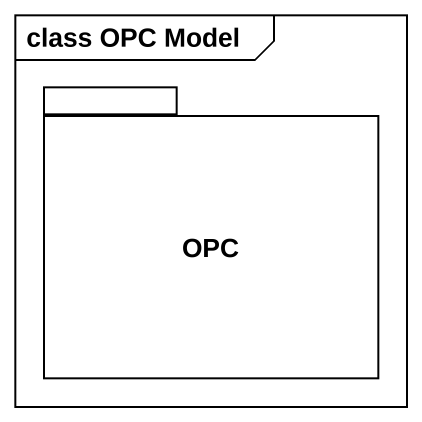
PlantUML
@startuml
mainframe class OPC Model
package OPC {
}
@enduml
